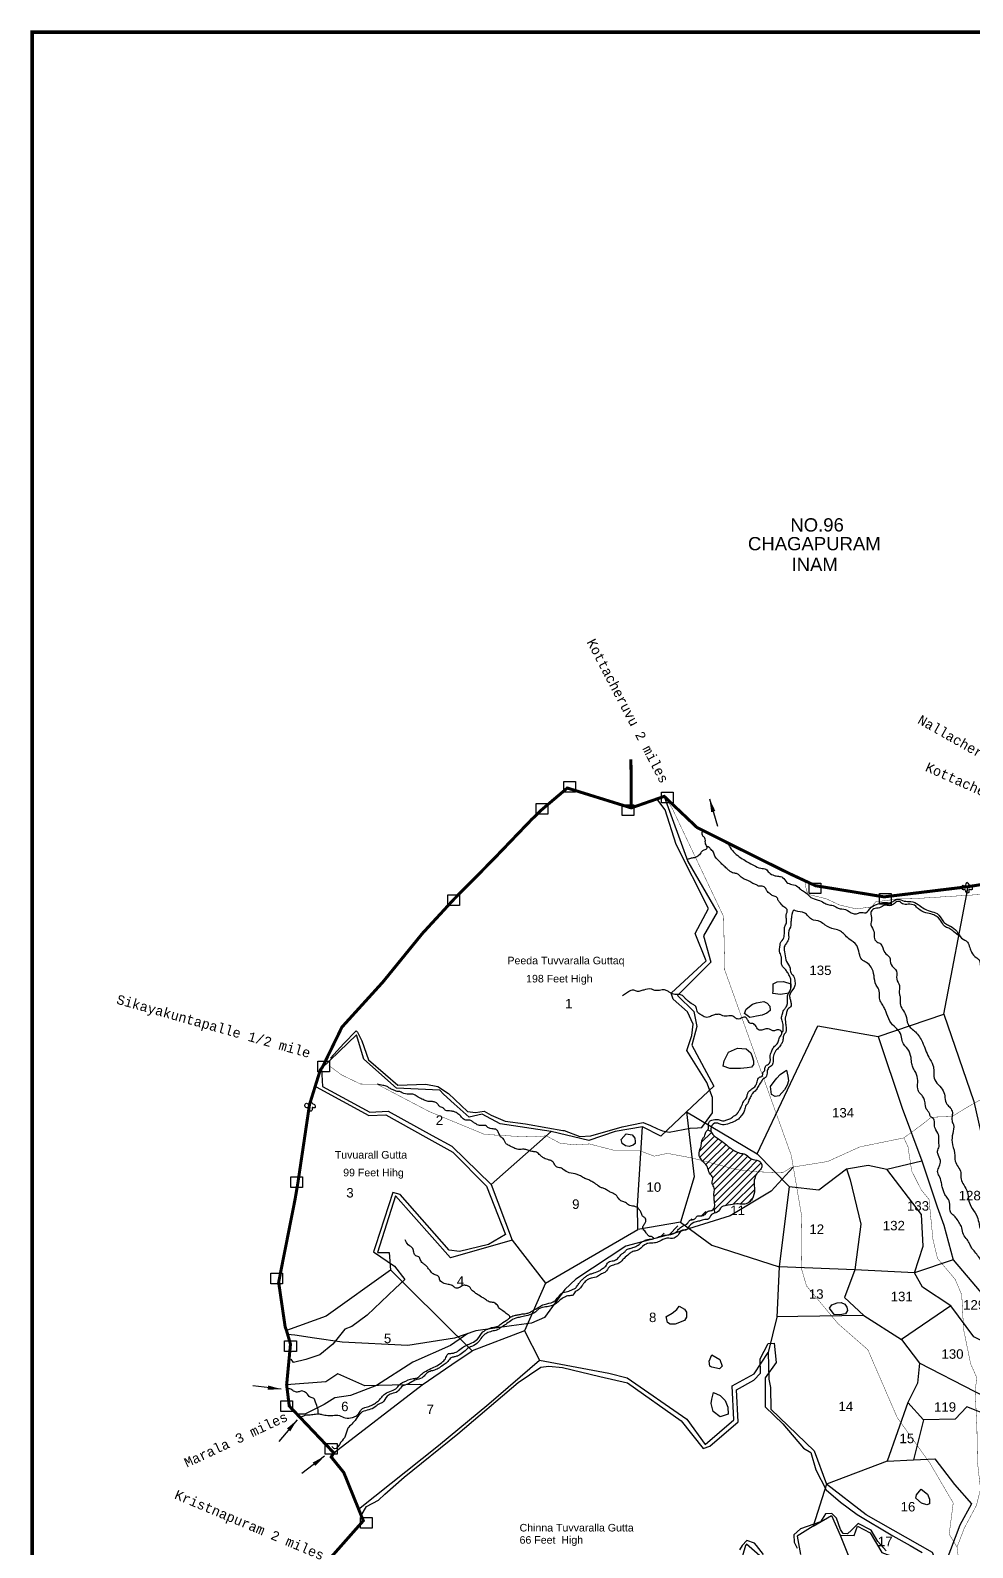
# Model space of a CAD drawing. Header units: feet. Extents: x 817053 to 823648, y 1580505 to 1588104.
# Drawn here: x 817053 to 819540, y 1584099 to 1588104 of the extents above; entities that cross this region are included whole.
import ezdxf
from ezdxf.enums import TextEntityAlignment as Align

# ---------------------------------------------------------------- set-up
doc = ezdxf.new("R2010")
doc.units = ezdxf.units.FT
doc.header["$LTSCALE"] = 15
doc.header["$MEASUREMENT"] = 0
doc.linetypes.add('HIDDEN2', pattern=[0.1875, 0.125, -0.0625])
for name, color, linetype in [('HILL', 17, 'Continuous'), ('PLOT', 7, 'Continuous'), ('PLOT NO', 7, 'Continuous'), ('ROADS', 6, 'Continuous'), ('TANKS-STREAM', 4, 'Continuous'), ('TEXT', 1, 'Continuous'), ('text2', 7, 'Continuous'), ('VILLAGE STONES', 240, 'Continuous')]:
    doc.layers.add(name, color=color, linetype=linetype)
doc.layers.add('VILLAGE BOUNDRY', color=5, linetype='HIDDEN2', lineweight=100)
doc.styles.add('section', font='consola.ttf', dxfattribs={"height": 25})
doc.styles.get("Standard").update_dxf_attribs({"font": 'arial.ttf'})
doc.linetypes.add('DOTS', pattern='A,1e-06,-3,["●",Standard,S=3,R=0,X=-1.25,Y=-1.25],-3', length=6.000001)
doc.dimstyles.get("Standard").update_dxf_attribs({"dimtxt": 0.18, "dimasz": 35, "dimexe": 0.18, "dimexo": 0.0625, "dimgap": 0.09, "dimtad": 0, "dimtih": 1, "dimtoh": 1, "dimdec": 4, "dimzin": 0, "dimdsep": 46, "dimtxsty": 'Standard', "dimcen": 0.09, "dimadec": 0, "dimazin": 0, "dimtfac": 1, "dimtdec": 4, "dimtofl": 0, "dimtmove": 0, "dimatfit": 3, "dimfxl": 1, "dimtolj": 1, "dimtzin": 0, "dimarcsym": 0})

msp = doc.modelspace()

# ---------------------------------------------------------------- hatches: boundary and pattern name
at = {"layer": 'TANKS-STREAM', "lineweight": -2}
h = msp.add_hatch(dxfattribs=at)
h.set_pattern_fill('ANSI31', color=256, scale=100)
edge = h.paths.add_edge_path()
edge.add_line((818918.9, 1585096.3), (818974.5, 1585090.9))
edge.add_spline(control_points=[(818974.5, 1585090.9), (818977, 1585093.7), (818982, 1585098.6), (818985.7, 1585110.6), (818974.3, 1585123.6), (818954.6, 1585121.2), (818942.9, 1585138.8), (818920.2, 1585139.5), (818901, 1585153.1), (818883.9, 1585167.7), (818866.9, 1585179.7), (818853.4, 1585187.7), (818849.8, 1585196.5), (818849.4, 1585197.6)], knot_values=[3011.76698, 3011.76698, 3011.76698, 3011.76698, 3022.917312, 3032.790175, 3045.981569, 3066.614336, 3085.591847, 3101.498495, 3130.647831, 3153.886484, 3168.974167, 3193.854436, 3197.399899, 3197.399899, 3197.399899, 3197.399899], degree=3, periodic=0)
edge.add_line((818849.4, 1585197.6), (818841.1, 1585201.6))
edge.add_spline(control_points=[(818841.1, 1585201.6), (818839.6, 1585199.6), (818833.4, 1585195.6), (818834.5, 1585185.1), (818827, 1585179.2), (818824, 1585169.8), (818824.4, 1585156.5), (818816.4, 1585143.9), (818819, 1585129.9), (818823.4, 1585123.7), (818826.1, 1585120.5)], knot_values=[320.087858, 320.087858, 320.087858, 320.087858, 328.037609, 339.647907, 346.925174, 354.643187, 368.342405, 386.257192, 396.43839, 408.92027, 408.92027, 408.92027, 408.92027], degree=3, periodic=0)
edge.add_line((818826.1, 1585120.5), (818918.9, 1585096.3))
h = msp.add_hatch(dxfattribs=at)
h.set_pattern_fill('ANSI31', color=256, scale=100)
edge = h.paths.add_edge_path()
edge.add_line((818918.9, 1585096.3), (818826.1, 1585120.5))
edge.add_spline(control_points=[(818826.1, 1585120.5), (818827.5, 1585118.9), (818832.6, 1585113.5), (818842, 1585103.9), (818843.1, 1585087.1), (818857.9, 1585076), (818849.1, 1585060.1), (818860.7, 1585049), (818856.8, 1585035.6), (818857.7, 1585024.2), (818858.3, 1585012.8), (818860.5, 1585001.3), (818854.7, 1584987), (818840.3, 1584989), (818836, 1584979.5), (818828.7, 1584975), (818821.6, 1584973.8), (818812.4, 1584975.6), (818809, 1584967.4), (818801.5, 1584964.1), (818792.4, 1584963.7), (818787.6, 1584952.3), (818774.7, 1584948.8), (818764.1, 1584940.4), (818757.5, 1584930), (818746.4, 1584926.1), (818732.9, 1584923.5), (818720.6, 1584923.5), (818708.8, 1584917.8), (818702.5, 1584915.9), (818698.1, 1584914.6)], knot_values=[0, 0, 0, 0, 6.30104, 21.904551, 38.984555, 53.994092, 68.465127, 82.126202, 94.309558, 106.933403, 116.764621, 128.452669, 143.016383, 153.174763, 164.939373, 169.968173, 178.422804, 186.863369, 193.746241, 201.357903, 210.58993, 218.385767, 234.59249, 247.759317, 258.491545, 270.658099, 281.157068, 300.252088, 306.318523, 320.087858, 320.087858, 320.087858, 320.087858], degree=3, periodic=0)
edge.add_line((818856.4, 1584996.7), (818859.8, 1584982))
edge.add_spline(control_points=[(818859.8, 1584982), (818862, 1584982.5), (818870.4, 1584984.7), (818875.6, 1585001.6), (818897.3, 1585001.9), (818915.4, 1585008.1), (818934, 1585003.6), (818949.3, 1585008.4), (818961.7, 1585021.9), (818965.8, 1585042.3), (818961.9, 1585063.4), (818966.2, 1585079.9), (818971.9, 1585087.9), (818974.3, 1585090.7), (818974.5, 1585090.9)], knot_values=[3197.399899, 3197.399899, 3197.399899, 3197.399899, 3203.861219, 3222.424258, 3240.014835, 3262.462901, 3279.735346, 3295.519598, 3307.863351, 3333.247593, 3354.159394, 3372.008447, 3382.308046, 3383.246383, 3383.246383, 3383.246383, 3383.246383], degree=3, periodic=0)
edge.add_line((818974.5, 1585090.9), (818918.9, 1585096.3))

# ---------------------------------------------------------------- linework, layer by layer
at = {"layer": 'HILL', "lineweight": -2}
for points in [[(817845.3, 1585391), (817880.3, 1585429.8), (817913.1, 1585463.3), (817916.8, 1585459.2), (817927.5, 1585436.9), (817945.7, 1585386.7), (817990.4, 1585347.8), (818022.8, 1585319.7), (818096.7, 1585321.9), (818128.4, 1585315.9), (818156.3, 1585298.1), (818206.9, 1585250.3), (818227.8, 1585247.3), (818251.1, 1585251), (818269.1, 1585240.9), (818306.6, 1585224.5), (818359.7, 1585217.9), (818419.2, 1585206.8), (818458, 1585199.9), (818462, 1585200.4), (818503.2, 1585184.5), (818532.6, 1585186), (818615.2, 1585209.7), (818670.4, 1585220.8), (818689.6, 1585213.3), (818707.9, 1585204.3), (818721.8, 1585199.5), (818738.9, 1585195.9), (818757.8, 1585199.5), (818794.9, 1585206.6), (818814.3, 1585207.3), (818825.2, 1585207.7), (818853.2, 1585246.7), (818853.5, 1585287.1), (818838.3, 1585326.8), (818786.1, 1585411.6), (818798.6, 1585450.9), (818802, 1585481.1), (818787.6, 1585513.5), (818749.8, 1585547.1), (818744.6, 1585562.2), (818836.9, 1585648.3), (818807.3, 1585720.1), (818842.5, 1585786.3), (818757.3, 1585954.7), (818728.2, 1586047), (818706.5, 1586075.3)], [(819014, 1585587.6), (819024.4, 1585592.2), (819040.6, 1585593.5), (819060, 1585587.3), (819060.3, 1585580.5), (819059.5, 1585572.7), (819054.6, 1585562.8), (819033.1, 1585559), (819012.8, 1585561.5), (819013.6, 1585568.4), (819014, 1585587.6)], [(818942.1, 1585520), (818958.8, 1585533.3), (818969.6, 1585537.4), (818989.1, 1585540.8), (818998.2, 1585536.2), (819004.5, 1585528.3), (819005.3, 1585517.1), (818996.6, 1585509.6), (818984.5, 1585504.3), (818970, 1585501.8), (818962.1, 1585500.4), (818952.2, 1585498.7), (818937.6, 1585509.2), (818942.1, 1585520)], [(818884.1, 1585384.3), (818895.5, 1585406.4), (818919.4, 1585417.2), (818942.7, 1585415.7), (818955.1, 1585405.1), (818958.3, 1585395.4), (818961.3, 1585383.6), (818961.9, 1585374.2), (818956.6, 1585367.2), (818945.4, 1585365.1), (818927.1, 1585363.9), (818911.2, 1585363.6), (818898.9, 1585363.4), (818881.8, 1585370.1), (818884.1, 1585384.3)], [(819006.4, 1585315.9), (819016.4, 1585329), (819023.3, 1585338), (819031.8, 1585348), (819043.7, 1585355.7), (819048.9, 1585359.2), (819052.1, 1585343.4), (819053.7, 1585330.8), (819050.6, 1585319.5), (819043.1, 1585307.4), (819029.5, 1585291.7), (819018.7, 1585290), (819009.4, 1585295.3), (819006.4, 1585315.9)], [(817807.6, 1585315.5), (817946.1, 1585239.9), (817991.2, 1585241.2), (818096.7, 1585182.5), (818168.1, 1585142.8), (818257.1, 1585053.1), (818307.1, 1584925.4), (818262.3, 1584899.4), (818185.3, 1584880.3), (818158.6, 1584883.9), (818029.4, 1585031.3), (818009.8, 1585036.2), (817963.6, 1584895.9), (817958.2, 1584879.8), (818013.6, 1584842.1), (818041.4, 1584806.7), (818015.7, 1584782.5), (817941.8, 1584712.8), (817901.3, 1584682.9), (817882.5, 1584675.5), (817851.6, 1584635.7), (817817.2, 1584608.1), (817779.9, 1584595.1), (817747.1, 1584587.6), (817741.6, 1584596.7)], [(818615.2, 1585165.6), (818612.6, 1585176.5), (818625.4, 1585191.3), (818641.2, 1585188.3), (818648.2, 1585179.9), (818649.7, 1585171.2), (818649.4, 1585165.3), (818644.2, 1585161.1), (818633.8, 1585158.2), (818623.9, 1585159.5), (818615.2, 1585165.6)], [(819066.7, 1585103.6), (819008.1, 1585040.1), (818900.1, 1584974.3), (818748.3, 1584926.9), (818624.5, 1584895), (818492.6, 1584807.3), (818463.8, 1584780), (818410, 1584706), (818376.1, 1584691.3), (818323, 1584684.2), (818228.6, 1584671.5), (818172.1, 1584651.5), (818049, 1584632.4), (817875.9, 1584641.2), (817803.2, 1584651.9), (817750.8, 1584659.6), (817731.9, 1584661.8)], [(818729.9, 1584707.9), (818747.1, 1584717.5), (818758.9, 1584727.4), (818765.1, 1584736.1), (818779.5, 1584728.6), (818785.1, 1584720.7), (818785.1, 1584707.2), (818779.3, 1584698.2), (818754.6, 1584688.6), (818741.5, 1584689), (818734.6, 1584692.7), (818731.6, 1584708.8)], [(819162.7, 1584730.9), (819168.3, 1584739.5), (819182.2, 1584745.1), (819193.3, 1584745.9), (819202.7, 1584741.1), (819208.3, 1584733.4), (819209.5, 1584725.1), (819204.8, 1584715.7), (819189.8, 1584713.6), (819174.9, 1584714.6), (819162.7, 1584730.9)], [(818207.8, 1584664.2), (818161.5, 1584632.8), (818062.2, 1584588), (817966.3, 1584526.8), (817898.2, 1584500.8), (817856.7, 1584494.6), (817828.1, 1584476.7), (817795, 1584459.9), (817777.4, 1584450.9), (817756.5, 1584451.3)], [(817926.1, 1584183.7), (817939.9, 1584207.2), (817971.6, 1584223.7), (817988.2, 1584240.3), (818039.6, 1584284.9), (818181.3, 1584398.8), (818340.3, 1584534.5), (818400, 1584574.9), (818421.3, 1584577.5), (818457.1, 1584574.4), (818556.2, 1584551), (818629.2, 1584533.9), (818770.7, 1584433.5), (818828.9, 1584360.8), (818846.1, 1584366.5), (818921.3, 1584430.8), (818917.2, 1584515.2), (818962.3, 1584541.1), (818980, 1584559.2), (818979.5, 1584597.6), (819000.2, 1584638), (819015.9, 1584638.4), (819021.5, 1584587.6), (818992.4, 1584547.1), (818992.4, 1584470.8), (819039.2, 1584425.8), (819093.4, 1584361.4), (819113, 1584349.6), (819126.5, 1584303.9), (819153.9, 1584251.1), (819191, 1584218.4), (819235.1, 1584185.8), (819329.2, 1584129.7), (819375, 1584104.4), (819407.2, 1584085.6)], [(818846, 1584578.1), (818844.7, 1584591.2), (818851.4, 1584607.6), (818872.6, 1584595.5), (818878.9, 1584578.1), (818871.6, 1584571), (818851.7, 1584575.4), (818846, 1584578.1)], [(818856.4, 1584508.1), (818873.9, 1584500.7), (818886.7, 1584487), (818894.1, 1584469.2), (818895.1, 1584450.7), (818873.6, 1584444.4), (818855.1, 1584458.1), (818849.7, 1584478.9), (818851.7, 1584490.3), (818856.4, 1584508.1)], [(819390.6, 1584229.5), (819392.3, 1584238.5), (819400.1, 1584248), (819404, 1584252.8), (819420.7, 1584239.8), (819425.9, 1584226.5), (819426.3, 1584214.4), (819419, 1584211.4), (819404.8, 1584216.1), (819390.6, 1584229.5)], [(819312.1, 1584090.5), (819290, 1584115), (819272.3, 1584145.1), (819238.2, 1584162.2), (819220.4, 1584145.1), (819209.9, 1584134.9), (819198.6, 1584136.2), (819191.5, 1584146.8), (819180.6, 1584176.6), (819168.8, 1584189.1), (819152.2, 1584187.7), (819138.6, 1584166.8), (819086.1, 1584148.7), (819068.4, 1584132.9), (819069.1, 1584113.1), (819077.1, 1584097.2)], [(818988, 1584080.4), (818969.9, 1584104), (818964, 1584110.8), (818944, 1584118), (818932.2, 1584104.4), (818925, 1584093.1)]]:
    msp.add_lwpolyline(points, dxfattribs=at)
at = {"layer": 'PLOT', "lineweight": -2}
for points in [[(818726, 1586082.1), (818788.1, 1585910), (818865.8, 1585776.1), (818829.3, 1585714.3), (818849.3, 1585644.4), (818761.5, 1585556.5), (818804, 1585514.1), (818812.5, 1585474.8), (818798.5, 1585425.6), (818857, 1585316.7), (818785, 1585249.1), (818717.3, 1585185.4), (818669.1, 1585209.5), (818596.3, 1585197.5), (818527.1, 1585173.7), (818428, 1585197.4), (818292.6, 1585217.5), (818245.2, 1585243.5), (818211.3, 1585234.9), (818171.4, 1585270), (818143.6, 1585296), (818133.8, 1585306.4), (818019.4, 1585312.2), (817933, 1585388.1), (817913.8, 1585452.4), (817821.2, 1585363.7)], [(818971.5, 1585138.4), (819131.1, 1585476.7), (819290.4, 1585447.8), (819464, 1585507.5), (819528.1, 1585843.7)], [(819464, 1585507.5), (819543, 1585276.2), (819607, 1584995.6), (819781.7, 1584799.8), (819704.4, 1584600)], [(819290.4, 1585447.8), (819354.3, 1585259.3), (819406.3, 1585120.2), (819446.7, 1584998.8), (819464.1, 1584950.3), (819488.7, 1584858.5), (819597.1, 1584731.3), (819704.4, 1584600), (819689.1, 1584574.7), (819602.1, 1584625), (819542.9, 1584655.6), (819482.7, 1584736.8), (819407.8, 1584786.3), (819386.7, 1584824.1), (819409.6, 1584895), (819405.5, 1584977.9), (819313.9, 1585097.8), (819406.3, 1585120.2)], [(817821.2, 1585363.7), (817823.8, 1585316.2), (817949.3, 1585248.4), (817997, 1585251.4), (818113.9, 1585186.7), (818165.8, 1585158.5), (818269.6, 1585057.8), (818324.8, 1584910.7), (818161.7, 1584864.2), (818016.4, 1585027.7), (817969.5, 1584877.7), (818000.2, 1584877.9), (818003.9, 1584831.5), (817833.9, 1584710.1), (817729, 1584671.6)], [(818785, 1585249.1), (818805.2, 1585077.9), (818769.1, 1584958), (818656.4, 1584938.4)], [(818785, 1585249.1), (818971.5, 1585138.4), (819055.9, 1585051.9), (819029.4, 1584839.7), (819023.7, 1584707.3), (819000.7, 1584613.6)], [(818413, 1584797), (818656.4, 1584938.4), (818655.9, 1585001), (818669.1, 1585209.5)], [(818428, 1585197.4), (818269.6, 1585057.8)], [(819206.8, 1585098.7), (819217, 1585069.8), (819244.8, 1584952.4), (819229.2, 1584832.5), (819202.2, 1584758.8), (819253.1, 1584712), (819078.7, 1584708.9), (819023.7, 1584708)], [(819055.9, 1585051.9), (819133.8, 1585043.7), (819206.8, 1585098.7), (819264.5, 1585108.6), (819313.9, 1585097.8)], [(818769.1, 1584958), (818851.3, 1584897.7), (819029.4, 1584839.7)], [(818324.8, 1584910.7), (818413, 1584797), (818357.5, 1584671.1), (818219.4, 1584618.7)], [(819488.7, 1584858.5), (819386.7, 1584824.1), (819229.2, 1584832.5), (819029.4, 1584839.7)], [(818086.7, 1584528.3), (818165.2, 1584582.2), (818219.4, 1584618.7), (818056.4, 1584779.8), (818004.1, 1584831.6)], [(819482.7, 1584736.8), (819352.8, 1584648)], [(819253.1, 1584712), (819352.8, 1584648), (819399.8, 1584586.2), (819394.9, 1584532.9), (819369.3, 1584482), (819314.5, 1584326.6), (819154.1, 1584265.9)], [(818357.5, 1584671.1), (818396.7, 1584593.4)], [(817919.4, 1584200.2), (818130.3, 1584368.6), (818263.3, 1584478.2), (818396.7, 1584593.4), (818579.4, 1584559.2), (818628.3, 1584547.3), (818785.5, 1584438.3), (818834.3, 1584371), (818910, 1584436.4), (818905.7, 1584526.3), (818963.6, 1584557.8), (819000.7, 1584613.6), (819002.6, 1584543.5), (819006.2, 1584521.3), (819007.3, 1584464.5), (819121.7, 1584354.4), (819154.1, 1584265.9), (819118.8, 1584155.2), (819077, 1584128.8), (819085.9, 1584080.8)], [(819602.1, 1584625), (819587.6, 1584525.9), (819577.7, 1584495.5), (819547, 1584509.7), (819399.8, 1584586.2)], [(817853.7, 1584349.1), (818086.7, 1584528.3), (818080.3, 1584529.1), (817936.1, 1584526.2), (817864.7, 1584558), (817832.9, 1584536.3), (817729.3, 1584528.3)], [(819587.1, 1584445.4), (819524.7, 1584470.3), (819493.8, 1584438.2), (819410.1, 1584435.8), (819369.3, 1584482)], [(819410.1, 1584435.8), (819384.4, 1584330.6)], [(819314.5, 1584326.6), (819384.4, 1584330.6), (819440.4, 1584333.4), (819492, 1584265), (819537.5, 1584214.6), (819506.1, 1584158.3), (819456.8, 1584028.2), (819434.6, 1584086.2), (819258.9, 1584185.6), (819154.1, 1584265.9)], [(819118.8, 1584155.2), (819167.5, 1584183.7), (819190.3, 1584131.3), (819245.1, 1583995.7), (819257.5, 1583922.4), (819279.1, 1583895.8), (819270.2, 1583814.4)], [(819190.3, 1584131.3), (819227.4, 1584131.2), (819236.4, 1584155.2), (819269.5, 1584138.1), (819300.3, 1584086), (819456.8, 1584028.2)], [(819012.9, 1584047.5), (818943.4, 1584107.6), (818940.6, 1584104.1), (818902.7, 1583974.1)]]:
    msp.add_lwpolyline(points, dxfattribs=at)
at = {"layer": 'ROADS', "linetype": 'DOTS', "lineweight": -2, "ltscale": 0.15, "const_width": 1}
for points in [[(819498.9, 1584099.9), (819478.2, 1584134.3), (819488.9, 1584216.6), (819427.7, 1584321.3), (819393.7, 1584368.7), (819341.1, 1584442.1), (819263.5, 1584621.3), (819184.5, 1584690.4), (819101.6, 1584789.8), (819087.7, 1584837.6), (819089.1, 1584972.4), (819061.5, 1585134), (818996.8, 1585314.2), (818926.7, 1585509.5), (818885.6, 1585624.3), (818882.8, 1585764.8), (818843.2, 1585848.1), (818748.4, 1586047.7), (818731.6, 1586076.8)], [(819097, 1585859.5), (819099.1, 1585844.5), (819104.9, 1585823.6), (819153.4, 1585811.9), (819188.5, 1585795.5), (819232.6, 1585785.1), (819273.6, 1585790.3), (819284, 1585803.7), (819342.1, 1585811.1), (819390.2, 1585812.4), (819575.8, 1585824)]]:
    msp.add_lwpolyline(points, dxfattribs=at)
at = {"layer": 'ROADS', "linetype": 'HIDDEN2', "lineweight": -2, "ltscale": 10, "const_width": 1}
for points in [[(819564.4, 1585283.1), (819530.3, 1585264), (819485.6, 1585237), (819431, 1585235.1), (819406, 1585215.2), (819358.6, 1585180.5), (819242.4, 1585156.7), (819157.3, 1585118.1), (819108.9, 1585110.4), (819061.7, 1585102.8), (819038.9, 1585088.6), (818974.5, 1585090.9), (818918.9, 1585096.3), (818799.3, 1585127.5), (818734.7, 1585139.6), (818699.9, 1585132.3), (818656.7, 1585148.4), (818592.6, 1585148), (818528.6, 1585164.5), (818489.4, 1585162.3), (818451.4, 1585166.3), (818414.9, 1585185.9), (818379.2, 1585183.1), (818329.6, 1585185), (818292, 1585187.3), (818251.8, 1585189.7), (818106.2, 1585249.8), (817968.4, 1585322), (817924, 1585322.8), (817873.9, 1585347), (817840.3, 1585371.9)], [(819505.9, 1584047.7), (819498.9, 1584099.9), (819517.9, 1584149.8), (819550.4, 1584210.7), (819560.9, 1584253.7), (819553, 1584323.7), (819551.5, 1584413.2), (819547, 1584509.7), (819550.8, 1584548.3), (819534.9, 1584584), (819516.3, 1584674.8), (819511.4, 1584766.2), (819493.9, 1584807.2), (819447.3, 1584862.6), (819435.4, 1584912.7), (819424.9, 1585018.4), (819404.9, 1585042.6), (819379.4, 1585092.8), (819372.6, 1585136.9), (819369.5, 1585156.9), (819358.6, 1585180.5)]]:
    msp.add_lwpolyline(points, dxfattribs=at)
at = {"layer": 'TANKS-STREAM', "lineweight": -2}
for points in [[(818841.1, 1585201.6), (818850, 1585197.4)], [(818857, 1584994.2), (818859.8, 1584982)]]:
    msp.add_lwpolyline(points, dxfattribs=at)
for points in [[(818839.6, 1585948.8), (818834.7, 1585959.2), (818833.3, 1585972.1), (818827.9, 1585977.8), (818826.4, 1585986.5), (818827.2, 1585992.2)], [(819036.5, 1585458), (819038.9, 1585461), (819040.3, 1585468.1), (819039.1, 1585483.3), (819035.8, 1585496.1), (819038.1, 1585508.4), (819041.4, 1585517.6), (819047.1, 1585525.1), (819050.9, 1585532.6), (819051.7, 1585543.7), (819051.4, 1585555.1), (819056.6, 1585566.3), (819060, 1585574.5), (819060, 1585588.9), (819060.2, 1585599.7), (819056.6, 1585608.2), (819051.5, 1585617.4), (819044.9, 1585625.8), (819037, 1585635.9), (819035.4, 1585650.3), (819035, 1585659.5), (819030.4, 1585672.6), (819031.5, 1585686.4), (819033.1, 1585695.7), (819041.5, 1585708.4), (819042.8, 1585716.1), (819043.8, 1585728.4), (819044, 1585738.3), (819048.6, 1585748), (819048.4, 1585758.9), (819047.9, 1585768.9), (819050.5, 1585783.3), (819042, 1585790.5), (819032.9, 1585799.9), (819027.2, 1585807.2), (819023.7, 1585815.1), (819013.2, 1585819.3), (819005.7, 1585824.8), (818996.6, 1585833), (818993, 1585840.2), (818984.9, 1585844.8), (818977.1, 1585844.8), (818969.4, 1585848.5), (818960.3, 1585852.1), (818948.9, 1585859.2), (818939.8, 1585862.6), (818928.9, 1585868.9), (818919, 1585877.6), (818909.7, 1585879.5), (818897.8, 1585886.2), (818890.9, 1585892), (818882.4, 1585899.5), (818874.6, 1585907.5), (818865.3, 1585916.9), (818858.7, 1585926.6), (818854.6, 1585937.2), (818849.6, 1585941.6), (818844.4, 1585947.3), (818839.5, 1585948.8), (818838, 1585943.2), (818833, 1585940.7), (818828.9, 1585939.1), (818822.4, 1585933.1), (818818.8, 1585927.8), (818809.7, 1585921.2), (818802, 1585919.5), (818792.8, 1585917.6), (818786.2, 1585915.2)], [(818893.7, 1585959.2), (818903, 1585942.8), (818932.2, 1585917.4), (818962, 1585900.1), (818981.1, 1585892.6), (818994.4, 1585889.6), (819002.8, 1585880.8), (819016, 1585873.5), (819027.6, 1585871.3), (819038.5, 1585868.2), (819049.6, 1585855.1), (819063.3, 1585849.8), (819079, 1585843.2), (819088, 1585834.9), (819099.3, 1585828.7), (819112.9, 1585815.5), (819132.2, 1585808.4), (819147.8, 1585801.5), (819157.5, 1585796.4), (819172.1, 1585794), (819185.4, 1585786.6), (819204.6, 1585783.3), (819224.5, 1585772.5), (819236.4, 1585772.8), (819244.9, 1585775.9), (819257.9, 1585775), (819272.4, 1585789.2), (819291, 1585798.1), (819306.6, 1585802.2), (819323.7, 1585801.9), (819332.1, 1585806.3), (819342.3, 1585811.1), (819359.6, 1585805.8), (819377.4, 1585804.6), (819396.2, 1585796.8), (819408.9, 1585787.6), (819428.1, 1585778.9), (819446.4, 1585772.7), (819461.1, 1585753.8), (819471.5, 1585744.5), (819481.3, 1585739.5), (819498.4, 1585726), (819511.2, 1585708), (819526.7, 1585697.4), (819532.4, 1585683.1), (819537.5, 1585670.5), (819549.7, 1585656.8), (819556.6, 1585651.1), (819560.4, 1585637.1), (819566.7, 1585624.6), (819581.8, 1585611.9), (819596, 1585605.9), (819601, 1585587.9), (819604.8, 1585574.9), (819613.2, 1585554.5), (819629.1, 1585541.8), (819636.3, 1585534.5), (819651.7, 1585532.4), (819664.9, 1585528.5), (819685.6, 1585530.6), (819700.1, 1585522.6), (819718.8, 1585523.8), (819736, 1585516.2), (819741.4, 1585498.3), (819749.9, 1585489.2), (819759.1, 1585487.4), (819769.1, 1585475.4), (819783.4, 1585465.7), (819803.8, 1585465.7), (819826, 1585459.6), (819851.6, 1585459.8), (819861, 1585458.8), (819866.8, 1585452.4), (819885.2, 1585437.4), (819894.5, 1585432.6), (819903.3, 1585426.9), (819911.9, 1585411.7), (819919.5, 1585404.6), (819941.3, 1585407.8), (819950.8, 1585404.3), (819957.5, 1585397.3), (819964.1, 1585384.9), (819976, 1585379.3), (819998, 1585347.5)], [(819507.4, 1585712.1), (819490.1, 1585724.9), (819480.3, 1585732.6), (819468.8, 1585737.3), (819459.1, 1585749), (819446.3, 1585764.3), (819434.2, 1585770.7), (819416.9, 1585775.1), (819397.3, 1585784.8), (819387.1, 1585794.5), (819370, 1585797.2), (819355, 1585798.8), (819344.4, 1585805), (819334, 1585799.5), (819321.4, 1585793.5), (819307.8, 1585794.8), (819294.4, 1585787.8), (819279.2, 1585785.3), (819271.5, 1585775.2), (819273.4, 1585758.1), (819271.8, 1585742.6), (819279.5, 1585725.9), (819280, 1585710.4), (819287.3, 1585697.9), (819297.1, 1585692.9), (819308.3, 1585670), (819320.6, 1585657.3), (819324.8, 1585638.3), (819339.3, 1585620.3), (819339.8, 1585599.1), (819346.8, 1585583.2), (819346.3, 1585563), (819348.6, 1585553.5), (819348.6, 1585535.1), (819364, 1585503.9), (819369.6, 1585480.6), (819389.2, 1585460.2), (819407.6, 1585433), (819424.4, 1585393.3), (819435.4, 1585372.2), (819437.9, 1585356.3), (819438.5, 1585338), (819462.6, 1585304.5), (819467.2, 1585286.9), (819472.4, 1585269.3), (819481, 1585259.9), (819486.6, 1585247.4), (819486.3, 1585241.4), (819485.7, 1585225.1), (819489.3, 1585215.5), (819487.7, 1585191.9), (819485.7, 1585168.8), (819492.4, 1585140.6), (819494.3, 1585119.1), (819508.8, 1585088.8), (819509.9, 1585071.6), (819516.8, 1585056.4), (819527, 1585036.6)], [(819719.5, 1583817.3), (819727.9, 1583838.3), (819732.8, 1583852.4), (819742, 1583862.5), (819751.3, 1583871.4), (819757, 1583882.3), (819770.3, 1583890.7), (819774.7, 1583900.8), (819785.6, 1583928.6), (819793.7, 1583948.4), (819800.1, 1583976.4), (819813.5, 1583995.7), (819813.5, 1584007), (819820.3, 1584013.1), (819827.2, 1584027.2), (819828, 1584042.9), (819832.8, 1584066.7), (819842.1, 1584091.7), (819848.5, 1584102.9), (819848.2, 1584112.5), (819850.5, 1584122.8), (819858.5, 1584132.3), (819870.2, 1584170), (819872.4, 1584211.5), (819874.5, 1584234.1), (819874.5, 1584263.1), (819871.3, 1584312.8), (819871.3, 1584344.7), (819858.7, 1584370.5), (819853.4, 1584396.3), (819848.7, 1584413.8), (819842.6, 1584433.2), (819839.7, 1584451), (819833.6, 1584460.3), (819823.9, 1584482.5), (819820.7, 1584496.8), (819819.3, 1584513.3), (819811, 1584523.3), (819803.5, 1584534.8), (819793.8, 1584553.4), (819786.4, 1584559.8), (819777.7, 1584568.9), (819772.4, 1584579.7), (819759.8, 1584586.1), (819750.4, 1584596.2), (819745.3, 1584609.3), (819741.4, 1584617.6), (819735.5, 1584623.6), (819728.4, 1584631.1), (819722.4, 1584635.5), (819717.6, 1584642), (819706.6, 1584646.5), (819702.2, 1584654.7), (819695.8, 1584660), (819687.3, 1584663.4), (819677.9, 1584669.6), (819673.8, 1584680.4), (819670.6, 1584686.2), (819665.4, 1584693.3), (819660.5, 1584696.7), (819655.1, 1584703), (819651.8, 1584712.2), (819649.3, 1584723.5), (819642.9, 1584733.6), (819637.4, 1584739.5), (819633.3, 1584757.1), (819628.7, 1584763.1), (819617.5, 1584770.9), (819612.4, 1584780), (819607.1, 1584788.1), (819595.3, 1584797.3), (819587, 1584814.8), (819584.3, 1584821.9), (819574.8, 1584829.7), (819563.9, 1584842.6), (819561.5, 1584856.4), (819553.1, 1584870.4), (819543.9, 1584882.1), (819537.8, 1584889.3), (819532.9, 1584900.3), (819525.6, 1584912), (819516.2, 1584925.1), (819511.6, 1584943.1), (819505.9, 1584955.1), (819497.2, 1584967.9), (819490.3, 1584975.2), (819482.8, 1584982.6), (819479.6, 1585005.8), (819474.1, 1585021.5), (819466.9, 1585031.1), (819463, 1585040.8), (819460, 1585050.9), (819457.3, 1585064.9), (819451.7, 1585080.3), (819447.8, 1585091.8), (819452, 1585105.2), (819455.2, 1585120.5), (819448.1, 1585139.3), (819448.1, 1585147.9), (819451, 1585154.5), (819450.7, 1585169.5), (819451, 1585184.8), (819443.4, 1585201.4), (819439.2, 1585215.7), (819437.6, 1585230), (819429.1, 1585237), (819426.3, 1585244.9), (819417.7, 1585257.6), (819415.5, 1585265.7), (819413.3, 1585279.7), (819408.1, 1585291), (819401.5, 1585297.9), (819395.4, 1585310.2), (819395.4, 1585332.3), (819389.9, 1585352.7), (819383.1, 1585364.6), (819379.6, 1585375.9), (819377.6, 1585392.5), (819369.2, 1585414.4), (819355.1, 1585433.7), (819351.3, 1585451.1), (819340.5, 1585468), (819325.6, 1585482.8), (819314.1, 1585507.5), (819310.3, 1585517), (819304.7, 1585527.6), (819297.7, 1585539.4), (819294.2, 1585553.3), (819292.4, 1585572.6), (819285.6, 1585583.9), (819279.8, 1585608.6), (819272.5, 1585631.5), (819259.6, 1585643.5), (819248, 1585651.3), (819240.9, 1585667.9), (819234.1, 1585688.3), (819213.7, 1585706.1), (819201.6, 1585717.4), (819191.1, 1585726.3), (819175.4, 1585731.5), (819151, 1585741.9), (819138.2, 1585751.2), (819114.8, 1585757.9), (819105.3, 1585766.9), (819097.2, 1585774), (819072.3, 1585780.3), (819069.2, 1585781.5), (819062.4, 1585764.9), (819060.7, 1585753.3), (819060.4, 1585742.3), (819054.1, 1585722), (819054.4, 1585707.2), (819048.8, 1585694.8), (819043, 1585685), (819044.3, 1585666.6), (819049.1, 1585646.1), (819058.1, 1585628.8), (819059.9, 1585617.4), (819065.4, 1585610.1), (819070.5, 1585597.1), (819070.7, 1585582.5), (819065.9, 1585572.6), (819057.1, 1585556.6), (819058.6, 1585546.3), (819060.6, 1585538), (819060.9, 1585528.9), (819051.8, 1585519.6), (819048.7, 1585508.8), (819046.4, 1585500.6), (819046.2, 1585482.9), (819047.9, 1585469.2), (819047.4, 1585460.4), (819041.6, 1585452.1), (819039.8, 1585442.1), (819038.9, 1585436), (819035.1, 1585428.2), (819028.6, 1585419), (819021, 1585410.9), (819014.5, 1585396.9), (819013.4, 1585384.3), (819011, 1585372.8), (819001.7, 1585365.2), (818997.7, 1585354.5), (818994.9, 1585341.9), (818987.6, 1585336.3), (818981.6, 1585328.2), (818973.7, 1585316), (818968.2, 1585306.1), (818958.9, 1585298), (818955.7, 1585291.1), (818949.6, 1585280.9), (818946.9, 1585272.1), (818941.5, 1585265.7), (818938.2, 1585253.9), (818932.6, 1585243.5), (818924.3, 1585232.5), (818912.9, 1585224.5), (818897.5, 1585218.7), (818879.6, 1585214.7), (818867.7, 1585219.1), (818858.7, 1585219.1), (818848.7, 1585204.6), (818850.8, 1585194.3), (818869.3, 1585177.8), (818881.6, 1585169.1), (818899.8, 1585154.5), (818925.3, 1585140.5), (818940.7, 1585136.6), (818955.7, 1585125), (818975.7, 1585119.7), (818983.8, 1585109.2), (818981.5, 1585099.6), (818973.9, 1585090.2), (818968.1, 1585081.7), (818963.4, 1585064.5), (818964.3, 1585043.6), (818958, 1585019), (818949.5, 1585010.1), (818934.5, 1585005.2), (818917.3, 1585006.3), (818895.1, 1585002.7), (818878.1, 1584998.2), (818866, 1584984.1), (818850.8, 1584978.3), (818842, 1584965.5), (818833.1, 1584964.8), (818825.9, 1584963), (818816.3, 1584960.3), (818804.2, 1584956.8), (818789.1, 1584943.2), (818784.8, 1584937.7), (818778.9, 1584937.2), (818770.3, 1584934.8), (818762.4, 1584923.9), (818752.3, 1584916), (818733, 1584915.5), (818712.8, 1584907.4), (818700, 1584903.1), (818682.5, 1584902), (818674, 1584897.8), (818654.2, 1584883.3), (818643, 1584880.2), (818633.5, 1584874.2), (818619.9, 1584862.1), (818612.4, 1584854.5), (818603.5, 1584848.3), (818588.4, 1584843.7), (818580.9, 1584839.4), (818571.4, 1584826.9), (818560.6, 1584821.4), (818549.9, 1584814.3), (818533.5, 1584810.1), (818522.2, 1584805.5), (818513.2, 1584796.1), (818509.1, 1584790.4), (818499.9, 1584779.7), (818488.8, 1584771.5), (818485, 1584765.7), (818473.8, 1584763.7), (818462.8, 1584759.8), (818450.2, 1584751.9), (818444.8, 1584746.4), (818436.3, 1584740.6), (818424.5, 1584736.3), (818408.8, 1584733.5), (818391.2, 1584726), (818389.1, 1584723.2), (818378.9, 1584716.7), (818361.2, 1584710.5), (818345.8, 1584707.1), (818334.2, 1584704.8), (818317.4, 1584695.1), (818291.4, 1584677.4), (818281.6, 1584672.3), (818274.7, 1584670.7), (818260.3, 1584666.3), (818250.5, 1584660.2), (818239.9, 1584647.5), (818234.4, 1584640.4), (818219.7, 1584630.9), (818209.2, 1584625.9), (818200.4, 1584618.3), (818186.3, 1584608), (818179.9, 1584604.6), (818171.5, 1584602.4), (818163.6, 1584599.6), (818154.9, 1584590.6), (818145.3, 1584582.3), (818132.6, 1584573.7), (818119.8, 1584567.5), (818108.3, 1584564.2), (818096.4, 1584556.7), (818087.2, 1584547.4), (818068.1, 1584540.7), (818051, 1584531.6), (818032.2, 1584523.1), (818022.3, 1584510.9), (818006.3, 1584505), (817994.4, 1584498.4), (817982.7, 1584481.7), (817974.3, 1584478.2), (817963.1, 1584470.2), (817946.4, 1584462.5), (817928.6, 1584456.9), (817912.6, 1584438.5), (817901.1, 1584424.8), (817891, 1584414.2), (817883.9, 1584392.7), (817872.5, 1584376.8), (817855.6, 1584360), (817848.3, 1584365.7)], [(818698.1, 1584914.6), (818711.1, 1584919.1), (818716.7, 1584921.4), (818735.6, 1584924.3), (818745.9, 1584926.2), (818757, 1584931.2), (818764.1, 1584939.3), (818774.4, 1584947.5), (818788.3, 1584955.8), (818793, 1584962), (818801.8, 1584964.7), (818808.5, 1584968.3), (818812.9, 1584973.7), (818821.3, 1584974.4), (818829.6, 1584975.9), (818833.8, 1584978.6), (818842, 1584987), (818852, 1584989.1), (818859.2, 1585001.8), (818858.4, 1585013.5), (818857.7, 1585023.3), (818857.6, 1585035.9), (818858.3, 1585048.1), (818852.6, 1585060.5), (818854.1, 1585074.9), (818845.8, 1585087.4), (818840, 1585103.4), (818830.5, 1585115.8), (818819.5, 1585131), (818817.9, 1585141.1), (818823.2, 1585158.2), (818824.9, 1585171.8), (818827.8, 1585178.9), (818832.3, 1585184.6), (818835.7, 1585195.7), (818841.5, 1585202.2), (818842.6, 1585214.9), (818844.4, 1585222.3), (818851.6, 1585227.3), (818859.2, 1585229.1), (818871.2, 1585228), (818882.2, 1585225.2), (818891.3, 1585228), (818901.8, 1585231.7), (818905.9, 1585235.3), (818912.6, 1585239.5), (818920.6, 1585246.3), (818924.2, 1585252.6), (818929.1, 1585262.1), (818932.5, 1585269.3), (818934.9, 1585275.9), (818941.7, 1585283.7), (818945.4, 1585294.1), (818947.9, 1585300.9), (818957.7, 1585309.7), (818966.9, 1585317.8), (818971, 1585328.4), (818977.3, 1585340.5), (818984.9, 1585343.7), (818986.7, 1585353.3), (818991.3, 1585359), (818992.2, 1585366.7), (818998.4, 1585373.6), (819004.1, 1585377.6), (819006.1, 1585398), (819010.4, 1585410.4), (819015.1, 1585420.3), (819024.3, 1585429.1), (819026.7, 1585433.9), (819030.7, 1585445.3), (819036.4, 1585458.6), (819028.3, 1585466.1), (819019, 1585463.7), (819010.6, 1585464.1), (819004.2, 1585467.4), (818996.3, 1585468.8), (818986.5, 1585465.8), (818976.6, 1585464.9), (818968.3, 1585474.2), (818960, 1585482.2), (818954.8, 1585482.4), (818947.2, 1585490.5), (818942.5, 1585497.2), (818936.1, 1585499.3), (818926.4, 1585495), (818919.2, 1585494.5), (818911.7, 1585498.8), (818903, 1585503), (818896.5, 1585502.4), (818888.5, 1585502), (818880.9, 1585503), (818873.9, 1585506.2), (818865.1, 1585506.4), (818856.4, 1585504.9), (818845.3, 1585499.7), (818831.8, 1585500.1), (818826.5, 1585503.5), (818819.9, 1585506.9), (818812.8, 1585515.4), (818809.2, 1585527.6), (818802, 1585532.6), (818785.9, 1585544.7), (818780.8, 1585549.7), (818774, 1585556), (818764.2, 1585559.3), (818754.3, 1585559.2), (818740.8, 1585564.4), (818733.9, 1585568.7), (818724.2, 1585571.4), (818710.4, 1585569.4), (818698.8, 1585570.8), (818691.2, 1585573.5), (818672.1, 1585570.9), (818661.9, 1585567.9), (818655.8, 1585567.3), (818645.4, 1585570.2), (818631.4, 1585566.4), (818621.1, 1585558.7), (818615.5, 1585555.4)], [(818318.7, 1584706.7), (818323.7, 1584709.4), (818333.4, 1584712.1), (818343.1, 1584714), (818354, 1584716), (818361.8, 1584716.9), (818370.8, 1584719.9), (818378.1, 1584723.9), (818390.8, 1584731.4), (818402.3, 1584738), (818416, 1584742.8), (818437.6, 1584750.2), (818445.3, 1584759.4), (818450.9, 1584766.2), (818455.8, 1584770.3), (818470.6, 1584774.9), (818484, 1584780), (818491.4, 1584783.9), (818497.7, 1584791.7), (818503.6, 1584799.8), (818508.3, 1584805.4), (818515.8, 1584811.5), (818522.3, 1584817), (818531.4, 1584821.2), (818540.6, 1584824.3), (818554.5, 1584829.4), (818563, 1584835.4), (818571.5, 1584841.9), (818578.6, 1584852.1), (818592.2, 1584856.3), (818602.4, 1584861.3), (818611.8, 1584872.1), (818622.7, 1584880.8), (818629.1, 1584887.1), (818634.1, 1584888.3), (818643.6, 1584891.3), (818654, 1584895.3), (818665, 1584903.9), (818673, 1584909), (818686.1, 1584912.9), (818698.2, 1584915.2), (818692.5, 1584919.8), (818687.3, 1584920.3), (818682.7, 1584923.8), (818678.4, 1584930), (818674.8, 1584935.1), (818670.2, 1584939.6), (818669.9, 1584945.8), (818674.9, 1584954.5), (818677.9, 1584962.2), (818676.1, 1584968.8), (818669.1, 1584974), (818665.5, 1584982.9), (818660.4, 1584991), (818656, 1584995.6), (818650.4, 1584998.9), (818634.9, 1585002.1), (818623.6, 1585009.7), (818614.3, 1585013.3), (818604.9, 1585021.1), (818601, 1585027.2), (818595, 1585032), (818586.2, 1585036.1), (818576.4, 1585041.4), (818566.5, 1585047), (818558.3, 1585049.7), (818545.8, 1585058.7), (818537.4, 1585063.5), (818526.8, 1585069.4), (818516.7, 1585073.6), (818504.6, 1585080.3), (818496, 1585084), (818475.4, 1585088.5), (818459.7, 1585096.7), (818455, 1585100.4), (818443.4, 1585103.2), (818437.5, 1585108.8), (818431.8, 1585117.7), (818426.7, 1585120.8), (818418.6, 1585123.2), (818405.8, 1585128.9), (818398.4, 1585134.5), (818388.7, 1585142.7), (818379.9, 1585144.3), (818365.6, 1585148.1), (818355.9, 1585150.5), (818341.1, 1585149.7), (818328.9, 1585154.2), (818316.6, 1585160.3), (818308.2, 1585166), (818300.7, 1585178.9), (818294.1, 1585183.7), (818292.1, 1585187.1), (818287.4, 1585196.6), (818283.1, 1585202.2), (818274.7, 1585204.1), (818266.8, 1585205), (818258.7, 1585209.6), (818254.6, 1585212.8), (818248, 1585213.6), (818235.5, 1585213.8), (818229.6, 1585217.3), (818221.3, 1585222.2), (818215.7, 1585226.7), (818202.6, 1585227.3), (818193.6, 1585232.8), (818183.8, 1585242.5), (818174.5, 1585248.5), (818166, 1585251), (818152.6, 1585252.2), (818147.4, 1585254.1), (818142.3, 1585259.6), (818132.7, 1585264.1), (818128.4, 1585269.7), (818120.6, 1585274.9), (818111.9, 1585276.3), (818100.2, 1585277.1), (818089.8, 1585281.6), (818076.7, 1585287.7), (818065.3, 1585294.7), (818051.7, 1585295.9), (818034.5, 1585299.6), (818028.4, 1585302.6), (818018.8, 1585303.7), (818010.6, 1585307.3), (818000.8, 1585311.9), (817994.6, 1585316.2), (817983.3, 1585318.9), (817968.4, 1585322)], [(819527, 1585036.6), (819535.3, 1585000.2), (819550.1, 1584976.7), (819556.2, 1584957.7), (819562, 1584936.7), (819568.4, 1584925.1), (819576.6, 1584911.1), (819579.8, 1584896.1), (819587.6, 1584871), (819608.5, 1584842.1), (819617.4, 1584822.5), (819632.8, 1584799.8), (819639.5, 1584786.5), (819652.9, 1584776.5), (819661.8, 1584760.2), (819669.4, 1584739.4), (819684.8, 1584716.4), (819696.3, 1584692.3), (819709.4, 1584680.1), (819737.6, 1584665.4), (819750.8, 1584643.3), (819760.6, 1584637.6), (819769.8, 1584631.8), (819777.2, 1584617.6), (819792.1, 1584603.6), (819801.3, 1584585.1), (819817.4, 1584571.4), (819829.3, 1584556.9), (819831.6, 1584542.4), (819839.4, 1584528.4), (819850.4, 1584527.5), (819859.6, 1584519), (819888.3, 1584515.8), (819910.5, 1584505.6), (819928.1, 1584506.4), (819938.9, 1584514.1), (819956, 1584510), (819974.2, 1584498), (819989.9, 1584493), (820008, 1584497.4), (820024.2, 1584499.4), (820045.1, 1584489.2), (820068.1, 1584486), (820089.3, 1584494), (820110.2, 1584496.2), (820127.9, 1584507.2), (820148.6, 1584528.2), (820170.8, 1584530.8), (820189.4, 1584548.2)], [(817764.2, 1584443.2), (817774.3, 1584447), (817782.9, 1584449.6), (817791.4, 1584449.6), (817805.4, 1584451.5), (817813, 1584451.8), (817822.5, 1584450.5), (817837.8, 1584447.6), (817851.3, 1584448), (817868.6, 1584447.4), (817884.1, 1584441.4), (817902.8, 1584442.6), (817914.6, 1584447.6), (817921.5, 1584455.5), (817928.4, 1584465), (817935.5, 1584468.4), (817950.1, 1584473.1), (817960.8, 1584478.8), (817971.6, 1584486.5), (817980.7, 1584496.4), (817989.4, 1584505.1), (818006.5, 1584512.8), (818020.4, 1584520.6), (818028.9, 1584530.4), (818037.2, 1584535.4), (818063.3, 1584545.1), (818072.6, 1584546.3), (818083.2, 1584554.6), (818093.5, 1584562.6), (818109.9, 1584571.3), (818125.8, 1584579), (818141.7, 1584589.8), (818149.9, 1584600.5), (818154.7, 1584609.9), (818165.8, 1584611.9), (818179.9, 1584616.8), (818193.6, 1584626.8), (818204.6, 1584633.3), (818218.1, 1584639.2), (818233, 1584649.3), (818247.3, 1584668.1), (818260.7, 1584675.9), (818273, 1584680.3), (818284.5, 1584682.2), (818295.8, 1584689.6), (818313.9, 1584702.1), (818318.9, 1584707.7), (818313.8, 1584713.5), (818309, 1584717.2), (818297.1, 1584725.6), (818292.3, 1584729.2), (818285.6, 1584738.6), (818276, 1584745.6), (818263.9, 1584747.8), (818254.5, 1584754.1), (818247.7, 1584758.1), (818232.7, 1584767.4), (818224.8, 1584772.9), (818216.5, 1584780.4), (818212.2, 1584787), (818204.4, 1584790.6), (818194.7, 1584791.1), (818185.3, 1584785.1), (818176.6, 1584784.2), (818169.1, 1584788.8), (818158.6, 1584793.5), (818152.4, 1584794.1), (818145.3, 1584796.2), (818133.9, 1584804.9), (818130.9, 1584814), (818124.4, 1584818), (818114.1, 1584822.9), (818109.9, 1584827.9), (818102.2, 1584837.1), (818096.3, 1584844.3), (818088.6, 1584849.7), (818082, 1584859.8), (818079.9, 1584864.8), (818070.1, 1584869.1), (818065.1, 1584878.4), (818062.5, 1584888.1), (818050.4, 1584898.4), (818042.6, 1584911.4)], [(817813, 1584451.8), (817811.6, 1584466), (817805.4, 1584482.9), (817801.1, 1584492.2), (817791.2, 1584495.9), (817781.9, 1584506.6), (817776.1, 1584510.3), (817768.8, 1584512.5), (817759.8, 1584509.7), (817750.5, 1584510.7), (817740.1, 1584517), (817730.6, 1584518)]]:
    msp.add_spline(points, degree=3, dxfattribs=at)
at = {"layer": 'text2', "color": 5, "linetype": 'Continuous', "lineweight": -2, "const_width": 10}
msp.add_lwpolyline([(823639.5, 1588099.5), (817057.8, 1588099.5), (817057.8, 1581009.3), (823639.5, 1581009.3)], close=True, dxfattribs=at)
at = {"layer": 'VILLAGE BOUNDRY', "lineweight": -2, "ltscale": 25, "const_width": 8}
for points in [[(818639, 1586051.7), (818638.2, 1586179.8)], [(817803.8, 1584025), (817931.7, 1584169.8), (817880.2, 1584297), (817847, 1584338), (817853.7, 1584349.1), (817736.2, 1584472.6), (817729.3, 1584528.3), (817739.5, 1584636), (817729, 1584671.6), (817725.3, 1584682.2), (817708.2, 1584799.4), (817751.9, 1585020), (817759.2, 1585063), (817789.7, 1585268.4), (817817.9, 1585359), (817824.4, 1585368.4), (817875.4, 1585473.1), (817983.1, 1585591.7), (818088, 1585720.6), (818169.9, 1585809.5), (818273.8, 1585914.6), (818375.7, 1586020.8), (818403.6, 1586047.7), (818470.2, 1586104.1), (818639, 1586051.7), (818726, 1586082.1), (818812.4, 1586000.1), (818913.4, 1585949.3), (819054.5, 1585879.3), (819125.3, 1585846.3), (819306.3, 1585816.8), (819528.1, 1585843.7), (819717.7, 1585874)], [(817803.8, 1584025), (817931.7, 1584169.8), (817880.2, 1584297), (817847, 1584338), (817853.7, 1584349.1), (817736.2, 1584472.6), (817729.3, 1584528.3), (817739.5, 1584636), (817729, 1584671.6), (817725.3, 1584682.2), (817708.2, 1584799.4), (817751.9, 1585020), (817759.2, 1585063), (817789.7, 1585268.4), (817817.9, 1585359), (817824.4, 1585368.4), (817875.4, 1585473.1), (817983.1, 1585591.7), (818088, 1585720.6), (818169.9, 1585809.5), (818273.8, 1585914.6), (818375.7, 1586020.8), (818403.6, 1586047.7), (818470.2, 1586104.1), (818639, 1586051.7), (818726, 1586082.1), (818812.4, 1586000.1), (818913.4, 1585949.3), (819054.5, 1585879.3), (819125.3, 1585846.3), (819306.3, 1585816.8), (819528.1, 1585843.7), (819717.7, 1585874)]]:
    msp.add_lwpolyline(points, dxfattribs=at)
at = {"layer": 'VILLAGE STONES', "lineweight": -2}
for points in [[(818460.7, 1586121.2), (818491.8, 1586121.2), (818491.8, 1586093.1), (818460.7, 1586093.1)], [(818718.8, 1586093.1), (818750, 1586093.1), (818750, 1586065), (818718.8, 1586065)], [(818387.8, 1586063.3), (818419, 1586063.3), (818419, 1586035.2), (818387.8, 1586035.2)], [(818614.6, 1586060), (818645.7, 1586060), (818645.7, 1586031.9), (818614.6, 1586031.9)], [(819108.6, 1585853.4), (819139.8, 1585853.4), (819139.8, 1585825.4), (819108.6, 1585825.4)], [(818154.5, 1585822), (818185.7, 1585822), (818185.7, 1585793.9), (818154.5, 1585793.9)], [(819294, 1585825.3), (819325.1, 1585825.3), (819325.1, 1585797.3), (819294, 1585797.3)], [(817811.6, 1585383.2), (817842.8, 1585383.2), (817842.8, 1585355.1), (817811.6, 1585355.1)], [(817740.4, 1585077.6), (817771.6, 1585077.6), (817771.6, 1585049.5), (817740.4, 1585049.5)], [(817687.5, 1584823.1), (817718.6, 1584823.1), (817718.6, 1584795), (817687.5, 1584795)], [(817723.9, 1584644.6), (817755, 1584644.6), (817755, 1584616.5), (817723.9, 1584616.5)], [(817713.9, 1584485.9), (817745.1, 1584485.9), (817745.1, 1584457.8), (817713.9, 1584457.8)], [(817831.4, 1584373.5), (817862.6, 1584373.5), (817862.6, 1584345.4), (817831.4, 1584345.4)], [(817924.1, 1584178.4), (817955.3, 1584178.4), (817955.3, 1584150.3), (817924.1, 1584150.3)]]:
    msp.add_lwpolyline(points, close=True, dxfattribs=at)
for points in [[(819515.6, 1585847.6), (819521.2, 1585846.2), (819524.7, 1585855.2), (819530.8, 1585847.7), (819537.7, 1585843), (819537.4, 1585835.4), (819530.9, 1585836.3), (819529.7, 1585828.1), (819522.8, 1585828.4), (819522.8, 1585833.6), (819513.8, 1585836.6), (819512.3, 1585845.6), (819515.3, 1585847.5)], [(817781.8, 1585271.9), (817787.5, 1585270.4), (817791, 1585279.4), (817797, 1585272), (817803.9, 1585267.2), (817803.6, 1585259.6), (817797.1, 1585260.5), (817795.9, 1585252.4), (817789, 1585252.7), (817789, 1585257.9), (817780, 1585260.8), (817778.5, 1585269.8), (817781.5, 1585271.8)]]:
    msp.add_spline(points, degree=3, dxfattribs=at)

# ---------------------------------------------------------------- texts
at = {"layer": 'PLOT NO', "linetype": 'Continuous', "lineweight": -2, "style": 'section'}
for s, rotation, p in [('Kottacheruvu 2 miles', 297.5271, (818520.8, 1586489.8)), ('Nallachervupalle 3 miles', 330.4633, (819392.8, 1586276.6)), ('Kottacheruvu 2 miles', 336.0593, (819413, 1586150.1)), ('Sikayakuntapalle 1/2 mile', 344.2499, (817278.3, 1585535.1)), ('Marala 3 miles', 25, (817466.3, 1584309.8)), ('Kristnapuram 2 miles', 337.2261, (817431, 1584229))]:
    msp.add_text(s, height=25, rotation=rotation, dxfattribs=at).set_placement(p)
at = {"layer": 'PLOT NO', "lineweight": -2}
for s, p in [('135', (819138.4, 1585622.9)), ('1', (818474.2, 1585535.1)), ('134', (819198.2, 1585246.9)), ('2', (818132.8, 1585227.2)), ('3', (817896.5, 1585035.6)), ('10', (818698.6, 1585050.6)), ('128', (819532.5, 1585028.2)), ('9', (818492.6, 1585005.6)), ('11', (818919.6, 1584989.1)), ('133', (819396, 1585000.9)), ('132', (819332.2, 1584948.9)), ('12', (819128.7, 1584939.5)), ('4', (818188.3, 1584802.8)), ('13', (819127.2, 1584768.3)), ('131', (819353, 1584761.8)), ('129', (819544.2, 1584739.8)), ('8', (818695.6, 1584706.7)), ('5', (817995.8, 1584651.1)), ('130', (819487, 1584609.9)), ('6', (817882.9, 1584471.5)), ('14', (819205.5, 1584471.7)), ('119', (819467.4, 1584470)), ('7', (818108.5, 1584464)), ('15', (819366.5, 1584387)), ('16', (819369.5, 1584206.7)), ('17', (819309.3, 1584115.1))]:
    msp.add_text(s, height=25, dxfattribs=at).set_placement(p, align=Align.MIDDLE_CENTER)
at = {"layer": 'TEXT', "lineweight": -2}
for s, p in [('NO.96', (819058.9, 1586781.4)), ('CHAGAPURAM', (818947.1, 1586731.8)), ('INAM', (819062.1, 1586676.9))]:
    msp.add_text(s, height=35, dxfattribs=at).set_placement(p)
at = {"layer": 'TEXT', "color": 7, "lineweight": -2}
for s, p in [('Peeda Tuvvaralla Guttaq', (818312.2, 1585638.8)), ('198 Feet High', (818361.5, 1585590.9)), ('Tuvuarall Gutta', (817856.4, 1585125.9)), ('99 Feet Hihg', (817878.6, 1585079)), ('Chinna Tuvvaralla Gutta', (818344.2, 1584141.4)), ('66 Feet  High', (818344.2, 1584109.2))]:
    msp.add_text(s, height=20, dxfattribs=at).set_placement(p)

# ---------------------------------------------------------------- leaders
at = {"layer": 'VILLAGE BOUNDRY', "linetype": 'Continuous', "lineweight": -2}
for points in [[(818845.5, 1586075.4), (818867.1, 1586003.6)], [(817714.7, 1584517.2), (817640.2, 1584525.7)], [(817757.1, 1584436.4), (817708.8, 1584379)], [(817829.5, 1584340), (817769.7, 1584294.8)]]:
    msp.add_leader(points, dimstyle='Standard', override={"dimgap": 0.09, "dimtad": 0}, dxfattribs=at)

doc.saveas('drawing.dxf')
